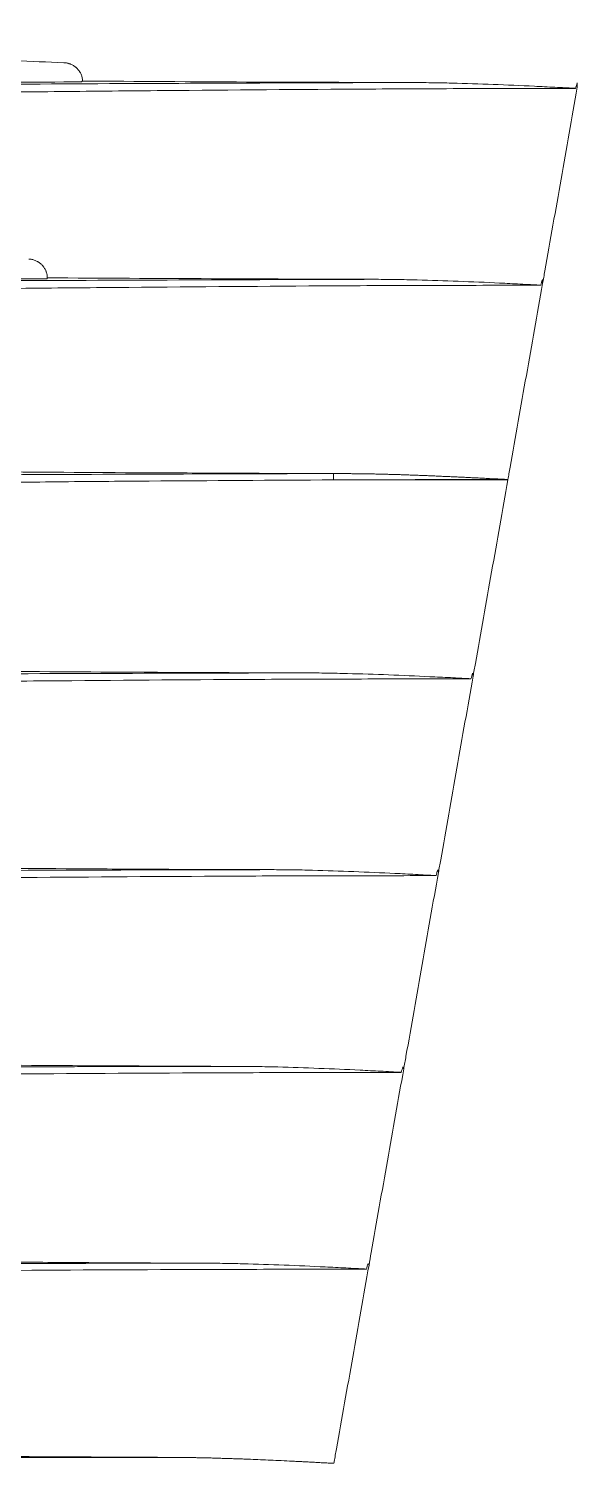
# Model space of a CAD drawing. Header units: inches. Extents: x 3778 to 56227, y -16914 to 35091.
# Drawn here: x 12290.9 to 12334.4, y 17656.1 to 17769.8 of the extents above; entities that cross this region are included whole.
import ezdxf

# ---------------------------------------------------------------- set-up
doc = ezdxf.new("R2010")
doc.units = ezdxf.units.IN
doc.header["$LTSCALE"] = 100
doc.header["$MEASUREMENT"] = 0
doc.layers.add('mark-B', color=2, linetype='Continuous', lineweight=20)
doc.layers.add('RC-LIGHT', color=7, linetype='Continuous')

# ---------------------------------------------------------------- blocks, each defined once
blk = doc.blocks.new('무풍1way 일반')
at = {"layer": 'mark-B'}
blk.add_ellipse((487.76, -104.27), major_axis=(0.001, -0.502), ratio=0.030031, start_param=1.569204, end_param=3.071748, dxfattribs=at)
for points, knots in [([(538.29, -68.5), (536.72, -77.89), (533.57, -96.67), (528.77, -124.82), (523.9, -152.97), (518.99, -181.11), (514.01, -209.24), (509.74, -233.16), (507.11, -247.71), (506.17, -252.89)], [0, 0, 0, 0, 0.152619, 0.305238, 0.457857, 0.610476, 0.763096, 0.915715, 1, 1, 1, 1]), ([(466.4, -71.2), (463.79, -71.09), (460, -70.93), (456.21, -70.77), (455.03, -70.72)], [0, 0, 0, 0, 0.689688, 1, 1, 1, 1]), ([(466.4, -71.2), (466.49, -71.2), (466.58, -71.21), (466.71, -71.24), (466.75, -71.25), (466.81, -71.27), (466.83, -71.28), (466.88, -71.29), (466.9, -71.3), (467, -71.34), (467.08, -71.38), (467.19, -71.45), (467.23, -71.48), (467.28, -71.52), (467.3, -71.53), (467.34, -71.56), (467.35, -71.57), (467.44, -71.64), (467.5, -71.71), (467.58, -71.81), (467.61, -71.85), (467.64, -71.9), (467.66, -71.92), (467.68, -71.96), (467.69, -71.98), (467.74, -72.07), (467.78, -72.15), (467.82, -72.28), (467.83, -72.32), (467.85, -72.4), (467.86, -72.45), (467.87, -72.49)], [0, 0, 0, 0, 0.125, 0.125, 0.1875, 0.1875, 0.21875, 0.21875, 0.25, 0.25, 0.375, 0.375, 0.4375, 0.4375, 0.46875, 0.46875, 0.5, 0.5, 0.625, 0.625, 0.6875, 0.6875, 0.71875, 0.71875, 0.75, 0.75, 0.875, 0.875, 0.9375, 0.9375, 1, 1, 1, 1]), ([(376.39, -73.25), (378.85, -73.25), (381.3, -73.25), (386.2, -73.24), (388.66, -73.24), (396.01, -73.22), (400.91, -73.21), (408.25, -73.18), (410.7, -73.17), (415.6, -73.15), (418.05, -73.14), (422.94, -73.12), (425.39, -73.11), (430.28, -73.08), (435.17, -73.05), (440.06, -73.03), (444.95, -73), (447.39, -72.98), (452.28, -72.96), (454.72, -72.94), (459.61, -72.92), (462.06, -72.9), (469.39, -72.86), (474.29, -72.84), (484.08, -72.8), (488.98, -72.78), (493.88, -72.77)], [0, 0, 0, 0, 0.0625, 0.0625, 0.125, 0.125, 0.25, 0.25, 0.3125, 0.3125, 0.375, 0.375, 0.4375, 0.4375, 0.5, 0.5625, 0.5625, 0.625, 0.625, 0.6875, 0.6875, 0.75, 0.75, 0.875, 0.875, 1, 1, 1, 1]), ([(467.81, -72.72), (464.01, -72.74), (460.21, -72.76), (452.62, -72.8), (448.82, -72.82), (441.23, -72.86), (437.43, -72.88), (431.73, -72.91), (429.83, -72.92), (426.03, -72.94), (424.13, -72.95), (418.43, -72.98), (414.63, -72.99), (407.03, -73.02), (403.23, -73.04), (395.62, -73.06), (391.81, -73.07), (386.1, -73.08), (384.2, -73.08), (380.39, -73.08), (378.49, -73.08), (376.58, -73.08)], [0, 0, 0, 0, 0.125, 0.125, 0.25, 0.25, 0.375, 0.375, 0.4375, 0.4375, 0.5, 0.5, 0.625, 0.625, 0.75, 0.75, 0.875, 0.875, 0.9375, 0.9375, 1, 1, 1, 1]), ([(493.88, -72.77), (491.71, -72.77), (489.54, -72.76), (485.21, -72.74), (483.04, -72.74), (476.55, -72.71), (472.22, -72.68), (467.89, -72.65)], [0, 0, 0, 0, 0.25, 0.25, 0.5, 0.5, 1, 1, 1, 1]), ([(493.88, -72.77), (494.42, -72.77), (494.97, -72.78), (496.06, -72.79), (496.6, -72.8), (498.24, -72.84), (499.33, -72.88), (501.51, -72.96), (502.6, -73.01), (504.23, -73.09), (504.77, -73.12), (505.59, -73.16), (505.86, -73.17), (506.27, -73.19), (506.41, -73.2), (506.61, -73.21), (506.68, -73.22), (506.78, -73.22), (506.81, -73.22), (506.87, -73.23), (506.88, -73.23), (506.91, -73.23), (506.92, -73.23), (506.93, -73.23), (506.93, -73.23), (506.94, -73.23), (506.94, -73.23), (506.94, -73.23), (506.95, -73.24), (506.95, -73.24), (506.95, -73.24), (506.95, -73.24), (506.95, -73.24), (506.95, -73.24), (506.95, -73.24), (506.95, -73.24)], [0, 0, 0, 0, 0.125, 0.125, 0.25, 0.25, 0.5, 0.5, 0.75, 0.75, 0.875, 0.875, 0.9375, 0.9375, 0.96875, 0.96875, 0.984375, 0.984375, 0.992188, 0.992188, 0.996094, 0.996094, 0.998047, 0.998047, 0.999023, 0.999023, 0.999512, 0.999512, 0.999756, 0.999756, 0.999878, 0.999878, 0.999939, 0.999939, 1, 1, 1, 1]), ([(506.95, -73.24), (504.22, -73.24), (501.5, -73.24), (496.05, -73.26), (493.33, -73.27), (485.16, -73.32), (479.72, -73.36), (471.57, -73.43), (468.85, -73.46), (463.42, -73.51), (460.7, -73.54), (455.27, -73.6), (452.55, -73.63), (447.12, -73.69), (444.4, -73.72), (438.97, -73.78), (436.26, -73.8), (430.82, -73.86), (428.1, -73.88), (424.03, -73.92), (422.67, -73.93), (419.95, -73.95), (418.59, -73.96), (414.51, -73.99), (411.79, -74.01), (403.63, -74.06), (398.19, -74.09), (390.02, -74.11), (387.29, -74.12), (383.21, -74.13), (381.85, -74.13), (379.8, -74.13), (378.78, -74.13), (377.59, -74.13), (376.99, -74.13), (376.69, -74.13), (376.57, -74.13), (376.48, -74.13), (376.44, -74.13), (376.39, -74.13)], [0, 0, 0, 0, 0.0625, 0.0625, 0.125, 0.125, 0.25, 0.25, 0.3125, 0.3125, 0.375, 0.375, 0.4375, 0.4375, 0.5, 0.5, 0.5625, 0.5625, 0.625, 0.625, 0.65625, 0.65625, 0.6875, 0.6875, 0.75, 0.75, 0.875, 0.875, 0.9375, 0.9375, 0.96875, 0.96875, 0.984375, 0.992187, 0.996094, 0.998047, 0.999023, 0.999023, 1, 1, 1, 1]), ([(504.52, -87.71), (504.95, -85.28), (505.8, -80.43), (506.66, -75.57), (507.09, -73.15)], [0, 0, 0, 0, 0.500001, 1, 1, 1, 1]), ([(463.8, -86.78), (463.89, -86.8), (464.05, -86.84), (464.21, -86.91), (464.3, -86.96), (464.32, -86.97), (464.35, -86.99), (464.37, -87), (464.43, -87.03), (464.46, -87.06), (464.56, -87.13), (464.62, -87.19), (464.69, -87.27), (464.71, -87.28), (464.74, -87.32), (464.75, -87.33), (464.79, -87.38), (464.81, -87.42), (464.88, -87.52), (464.92, -87.59), (464.96, -87.69), (464.97, -87.71), (464.99, -87.75), (464.99, -87.77), (465.01, -87.83), (465.03, -87.87), (465.06, -87.99), (465.07, -88.07), (465.08, -88.15)], [0, 0, 0, 0, 0.125, 0.25, 0.25, 0.28125, 0.28125, 0.3125, 0.3125, 0.375, 0.375, 0.5, 0.5, 0.53125, 0.53125, 0.5625, 0.5625, 0.625, 0.625, 0.75, 0.75, 0.78125, 0.78125, 0.8125, 0.8125, 0.875, 0.875, 1, 1, 1, 1]), ([(373.64, -88.81), (376.09, -88.81), (378.55, -88.81), (383.45, -88.81), (385.9, -88.8), (393.25, -88.79), (398.15, -88.78), (405.49, -88.75), (407.94, -88.74), (412.84, -88.72), (415.28, -88.71), (420.18, -88.69), (422.63, -88.68), (427.52, -88.66), (432.41, -88.63), (437.3, -88.61), (442.19, -88.58), (444.63, -88.57), (449.52, -88.54), (451.97, -88.53), (456.86, -88.51), (459.3, -88.49), (466.64, -88.46), (471.53, -88.44), (481.32, -88.4), (486.22, -88.38), (491.12, -88.37)], [0, 0, 0, 0, 0.0625, 0.0625, 0.125, 0.125, 0.25, 0.25, 0.3125, 0.3125, 0.375, 0.375, 0.4375, 0.4375, 0.5, 0.5625, 0.5625, 0.625, 0.625, 0.6875, 0.6875, 0.75, 0.75, 0.875, 0.875, 1, 1, 1, 1]), ([(373.83, -88.65), (375.73, -88.65), (377.64, -88.64), (381.44, -88.64), (387.15, -88.64), (392.86, -88.62), (400.47, -88.6), (404.27, -88.59), (409.98, -88.57), (411.88, -88.57), (415.68, -88.55), (417.58, -88.54), (423.28, -88.52), (427.08, -88.5), (434.68, -88.46), (438.47, -88.45), (446.07, -88.41), (449.87, -88.39), (457.46, -88.35), (461.26, -88.33), (465.06, -88.32)], [0, 0, 0, 0, 0.0625, 0.0625, 0.125, 0.25, 0.25, 0.375, 0.375, 0.4375, 0.4375, 0.5, 0.5, 0.625, 0.625, 0.75, 0.75, 0.875, 0.875, 1, 1, 1, 1]), ([(491.12, -88.37), (488.95, -88.37), (486.78, -88.36), (482.43, -88.34), (480.26, -88.33), (473.75, -88.3), (469.42, -88.28), (465.08, -88.25)], [0, 0, 0, 0, 0.25, 0.25, 0.5, 0.5, 1, 1, 1, 1]), ([(491.12, -88.37), (491.67, -88.37), (492.21, -88.38), (493.3, -88.39), (493.85, -88.41), (495.48, -88.45), (496.57, -88.48), (498.74, -88.57), (499.83, -88.61), (501.47, -88.69), (502.01, -88.72), (502.83, -88.76), (503.1, -88.78), (503.51, -88.8), (503.64, -88.81), (503.85, -88.82), (503.91, -88.82), (504.02, -88.83), (504.05, -88.83), (504.1, -88.83), (504.12, -88.83), (504.14, -88.83), (504.15, -88.84), (504.16, -88.84), (504.17, -88.84), (504.18, -88.84), (504.18, -88.84), (504.18, -88.84), (504.18, -88.84), (504.18, -88.84), (504.18, -88.84), (504.18, -88.84), (504.18, -88.84), (504.19, -88.84), (504.19, -88.84), (504.19, -88.84)], [0, 0, 0, 0, 0.125, 0.125, 0.25, 0.25, 0.5, 0.5, 0.75, 0.75, 0.875, 0.875, 0.9375, 0.9375, 0.96875, 0.96875, 0.984375, 0.984375, 0.992188, 0.992188, 0.996094, 0.996094, 0.998047, 0.998047, 0.999023, 0.999023, 0.999512, 0.999512, 0.999756, 0.999756, 0.999878, 0.999878, 0.999939, 0.999939, 1, 1, 1, 1]), ([(504.19, -88.84), (501.46, -88.84), (498.74, -88.85), (493.29, -88.86), (490.57, -88.87), (482.41, -88.92), (476.97, -88.96), (468.81, -89.03), (466.09, -89.05), (460.66, -89.11), (457.94, -89.13), (452.51, -89.19), (449.79, -89.22), (444.36, -89.27), (441.64, -89.3), (436.21, -89.36), (433.49, -89.38), (428.06, -89.43), (425.34, -89.46), (421.26, -89.49), (419.91, -89.5), (417.19, -89.52), (415.83, -89.53), (411.75, -89.56), (409.03, -89.58), (400.87, -89.63), (395.43, -89.65), (387.26, -89.68), (384.54, -89.68), (380.45, -89.69), (379.09, -89.69), (377.05, -89.69), (376.03, -89.69), (374.83, -89.7), (374.24, -89.7), (373.98, -89.7), (373.81, -89.7), (373.73, -89.7), (373.64, -89.7)], [0, 0, 0, 0, 0.0625, 0.0625, 0.125, 0.125, 0.25, 0.25, 0.3125, 0.3125, 0.375, 0.375, 0.4375, 0.4375, 0.5, 0.5, 0.5625, 0.5625, 0.625, 0.625, 0.65625, 0.65625, 0.6875, 0.6875, 0.75, 0.75, 0.875, 0.875, 0.9375, 0.9375, 0.96875, 0.96875, 0.984375, 0.992187, 0.996094, 0.998047, 0.998047, 1, 1, 1, 1]), ([(501.76, -103.27), (502.19, -100.84), (503.05, -95.99), (503.91, -91.14), (504.34, -88.71)], [0, 0, 0, 0, 0.5, 1, 1, 1, 1]), ([(503.47, -300.27), (503.49, -300.21), (503.51, -300.14), (503.55, -300.02), (503.61, -299.83), (503.74, -299.39), (503.85, -299.01), (503.99, -298.5), (504.06, -298.25), (504.2, -297.74), (504.26, -297.48), (504.39, -296.97), (504.45, -296.72), (504.56, -296.2), (504.62, -295.95), (504.78, -295.17), (504.88, -294.66), (505.02, -293.88), (505.07, -293.62), (505.16, -293.1), (505.3, -292.32), (505.44, -291.54), (505.71, -289.99), (505.89, -288.95), (506.44, -285.84), (506.8, -283.76), (507.54, -279.61), (507.9, -277.54), (509.73, -267.17), (511.19, -258.87), (513.39, -246.42), (514.12, -242.27), (515.58, -233.97), (516.31, -229.82), (518.5, -217.37), (519.96, -209.07), (524.34, -184.18), (527.26, -167.58), (531.64, -142.69), (533.1, -134.39), (536.02, -117.79), (537.48, -109.5), (538.94, -101.2)], [0, 0, 0, 0, 0.000977, 0.000977, 0.001953, 0.003906, 0.007813, 0.007813, 0.011719, 0.011719, 0.015625, 0.015625, 0.019531, 0.019531, 0.023438, 0.023438, 0.03125, 0.03125, 0.035156, 0.035156, 0.039063, 0.046875, 0.046875, 0.0625, 0.0625, 0.09375, 0.09375, 0.125, 0.125, 0.25, 0.25, 0.3125, 0.3125, 0.375, 0.375, 0.5, 0.5, 0.75, 0.75, 0.875, 0.875, 1, 1, 1, 1]), ([(539.89, -101.4), (538.43, -109.71), (536.97, -118.01), (534.05, -134.61), (532.59, -142.91), (528.21, -167.82), (525.29, -184.43), (520.9, -209.34), (519.44, -217.64), (517.25, -230.1), (516.52, -234.25), (515.06, -242.55), (514.33, -246.7), (512.14, -259.16), (510.67, -267.47), (508.84, -277.85), (508.48, -279.92), (507.74, -284.07), (507.37, -286.15), (506.83, -289.26), (506.65, -290.3), (506.37, -291.86), (506.24, -292.64), (506.1, -293.42), (506.01, -293.93), (505.96, -294.19), (505.81, -294.97), (505.71, -295.49), (505.55, -296.26), (505.5, -296.52), (505.38, -297.03), (505.32, -297.29), (505.19, -297.8), (505.13, -298.06), (504.99, -298.57), (504.92, -298.82), (504.71, -299.58), (504.56, -300.09), (504.4, -300.59)], [0, 0, 0, 0, 0.125, 0.125, 0.25, 0.25, 0.5, 0.5, 0.625, 0.625, 0.6875, 0.6875, 0.75, 0.75, 0.875, 0.875, 0.90625, 0.90625, 0.9375, 0.9375, 0.953125, 0.953125, 0.960937, 0.964844, 0.964844, 0.96875, 0.96875, 0.976562, 0.976562, 0.980469, 0.980469, 0.984375, 0.984375, 0.988281, 0.988281, 0.992187, 0.992187, 1, 1, 1, 1]), ([(370.92, -104.19), (373.36, -104.19), (375.8, -104.19), (380.67, -104.18), (383.11, -104.18), (390.42, -104.17), (395.29, -104.16), (402.6, -104.13), (405.03, -104.12), (409.9, -104.11), (412.33, -104.1), (417.2, -104.08), (419.63, -104.07), (424.5, -104.04), (429.36, -104.02), (436.66, -103.99), (441.52, -103.96), (446.38, -103.94), (448.82, -103.92), (453.68, -103.9), (456.11, -103.89), (463.41, -103.85), (468.27, -103.83), (478.01, -103.8), (482.88, -103.78), (487.76, -103.77)], [0, 0, 0, 0, 0.0625, 0.0625, 0.125, 0.125, 0.25, 0.25, 0.3125, 0.3125, 0.375, 0.375, 0.4375, 0.4375, 0.5, 0.5625, 0.625, 0.625, 0.6875, 0.6875, 0.75, 0.75, 0.875, 0.875, 1, 1, 1, 1]), ([(487.77, -104.27), (482.9, -104.3), (478.02, -104.33), (470.72, -104.38), (468.29, -104.4), (463.42, -104.45), (460.99, -104.47), (456.12, -104.52), (453.69, -104.54), (448.83, -104.59), (446.4, -104.61), (441.53, -104.66), (439.1, -104.69), (434.24, -104.74), (431.8, -104.76), (426.94, -104.8), (424.51, -104.83), (419.64, -104.87), (417.21, -104.89), (409.9, -104.94), (405.03, -104.97), (395.29, -105.02), (390.42, -105.04), (383.11, -105.06), (380.67, -105.06), (377.02, -105.07), (375.8, -105.07), (373.97, -105.07), (373.06, -105.07), (371.99, -105.07), (371.53, -105.07), (371.23, -105.07), (371.07, -105.07), (370.92, -105.07)], [0, 0, 0, 0, 0.125, 0.125, 0.1875, 0.1875, 0.25, 0.25, 0.3125, 0.3125, 0.375, 0.375, 0.4375, 0.4375, 0.5, 0.5, 0.5625, 0.5625, 0.625, 0.625, 0.75, 0.75, 0.875, 0.875, 0.9375, 0.9375, 0.96875, 0.96875, 0.984375, 0.992188, 0.996094, 0.996094, 1, 1, 1, 1]), ([(462.32, -103.64), (466.66, -103.67), (471, -103.7), (477.51, -103.73), (479.69, -103.74), (484.03, -103.76), (486.21, -103.77), (488.38, -103.77)], [0, 0, 0, 0, 0.5, 0.5, 0.75, 0.75, 1, 1, 1, 1]), ([(501.59, -104.24), (499.29, -104.24), (496.98, -104.24), (492.38, -104.26), (490.07, -104.26), (487.77, -104.27)], [0, 0, 0, 0, 0.5, 0.5, 1, 1, 1, 1]), ([(488.38, -103.77), (488.44, -103.77), (488.55, -103.77), (488.72, -103.77), (488.89, -103.77), (489.06, -103.77), (489.23, -103.78), (489.4, -103.78), (489.58, -103.78), (489.75, -103.78), (489.93, -103.78), (490.11, -103.79), (490.29, -103.79), (490.47, -103.79), (490.65, -103.8), (490.84, -103.8), (491.02, -103.8), (491.21, -103.81), (491.4, -103.81), (491.58, -103.82), (491.77, -103.82), (491.97, -103.83), (492.16, -103.83), (492.35, -103.84), (492.55, -103.84), (492.74, -103.85), (492.94, -103.85), (493.14, -103.86), (493.34, -103.87), (493.54, -103.87), (493.75, -103.88), (493.95, -103.89), (494.15, -103.89), (494.36, -103.9), (494.57, -103.91), (494.78, -103.92), (495.05, -103.93), (495.39, -103.94), (495.8, -103.96), (496.22, -103.98), (496.66, -104), (497.1, -104.02), (497.56, -104.04), (498.02, -104.06), (498.5, -104.08), (498.99, -104.11), (499.49, -104.13), (500, -104.16), (500.52, -104.19), (501.05, -104.21), (501.41, -104.23), (501.59, -104.24)], [0, 0, 0, 0, 0.012633, 0.025363, 0.03819, 0.051115, 0.064136, 0.077254, 0.09047, 0.103783, 0.117193, 0.1307, 0.144305, 0.158006, 0.171805, 0.185702, 0.199695, 0.213786, 0.227974, 0.242259, 0.256642, 0.271122, 0.285699, 0.300373, 0.315145, 0.330014, 0.344981, 0.360045, 0.375206, 0.390465, 0.405821, 0.421274, 0.436824, 0.452472, 0.468218, 0.48406, 0.500001, 0.530223, 0.561291, 0.593203, 0.625962, 0.659565, 0.694013, 0.729306, 0.765444, 0.802426, 0.840253, 0.878924, 0.918439, 0.958797, 1, 1, 1, 1]), ([(499.01, -118.83), (499.44, -116.41), (500.3, -111.55), (501.16, -106.7), (501.59, -104.27)], [0, 0, 0, 0, 0.5, 1, 1, 1, 1]), ([(368.14, -119.94), (370.59, -119.94), (373.04, -119.94), (377.94, -119.93), (380.39, -119.93), (387.73, -119.92), (392.63, -119.91), (399.98, -119.89), (402.42, -119.88), (407.32, -119.87), (409.77, -119.86), (414.66, -119.84), (417.11, -119.83), (422, -119.81), (426.89, -119.79), (434.23, -119.76), (439.12, -119.74), (444.01, -119.72), (446.45, -119.71), (451.34, -119.69), (453.79, -119.67), (461.13, -119.64), (466.02, -119.63), (475.81, -119.59), (480.71, -119.58), (485.61, -119.57)], [0, 0, 0, 0, 0.0625, 0.0625, 0.125, 0.125, 0.25, 0.25, 0.3125, 0.3125, 0.375, 0.375, 0.4375, 0.4375, 0.5, 0.5625, 0.625, 0.625, 0.6875, 0.6875, 0.75, 0.75, 0.875, 0.875, 1, 1, 1, 1]), ([(498.66, -120.04), (495.93, -120.04), (493.21, -120.05), (487.77, -120.06), (485.05, -120.07), (476.89, -120.11), (471.45, -120.15), (463.3, -120.22), (460.58, -120.24), (455.14, -120.29), (452.43, -120.31), (446.99, -120.36), (444.28, -120.39), (438.84, -120.44), (436.13, -120.47), (430.69, -120.52), (427.97, -120.54), (422.54, -120.59), (419.82, -120.61), (414.38, -120.65), (411.67, -120.67), (406.23, -120.71), (403.51, -120.72), (395.35, -120.76), (389.91, -120.79), (381.75, -120.81), (379.02, -120.81), (374.94, -120.82), (373.58, -120.82), (371.54, -120.82), (370.52, -120.82), (369.33, -120.82), (368.82, -120.82), (368.48, -120.82), (368.31, -120.82), (368.14, -120.82)], [0, 0, 0, 0, 0.0625, 0.0625, 0.125, 0.125, 0.25, 0.25, 0.3125, 0.3125, 0.375, 0.375, 0.4375, 0.4375, 0.5, 0.5, 0.5625, 0.5625, 0.625, 0.625, 0.6875, 0.6875, 0.75, 0.75, 0.875, 0.875, 0.9375, 0.9375, 0.96875, 0.96875, 0.984375, 0.992188, 0.996094, 0.996094, 1, 1, 1, 1]), ([(485.61, -119.57), (483.43, -119.57), (481.26, -119.56), (476.92, -119.54), (474.75, -119.53), (468.25, -119.5), (463.91, -119.47), (459.58, -119.43)], [0, 0, 0, 0, 0.25, 0.25, 0.5, 0.5, 1, 1, 1, 1]), ([(485.61, -119.57), (486.15, -119.57), (486.69, -119.58), (487.78, -119.6), (488.33, -119.61), (489.96, -119.65), (491.05, -119.68), (493.22, -119.77), (494.31, -119.82), (495.94, -119.9), (496.48, -119.92), (497.3, -119.96), (497.57, -119.98), (497.98, -120), (498.12, -120.01), (498.32, -120.02), (498.39, -120.02), (498.49, -120.03), (498.52, -120.03), (498.57, -120.03), (498.59, -120.04), (498.62, -120.04), (498.62, -120.04), (498.64, -120.04), (498.64, -120.04), (498.65, -120.04), (498.65, -120.04), (498.65, -120.04), (498.65, -120.04), (498.66, -120.04), (498.66, -120.04), (498.66, -120.04), (498.66, -120.04), (498.66, -120.04), (498.66, -120.04), (498.66, -120.04)], [0, 0, 0, 0, 0.125, 0.125, 0.25, 0.25, 0.5, 0.5, 0.75, 0.75, 0.875, 0.875, 0.9375, 0.9375, 0.96875, 0.96875, 0.984375, 0.984375, 0.992188, 0.992188, 0.996094, 0.996094, 0.998047, 0.998047, 0.999023, 0.999023, 0.999512, 0.999512, 0.999756, 0.999756, 0.999878, 0.999878, 0.999939, 0.999939, 1, 1, 1, 1]), ([(496.26, -134.4), (496.69, -131.97), (497.55, -127.12), (498.4, -122.26), (498.83, -119.84)], [0, 0, 0, 0, 0.5, 1, 1, 1, 1]), ([(365.38, -135.5), (367.83, -135.5), (370.28, -135.5), (375.18, -135.5), (377.63, -135.5), (384.98, -135.49), (389.87, -135.48), (397.22, -135.46), (399.66, -135.45), (404.56, -135.44), (407.01, -135.43), (411.9, -135.42), (416.79, -135.4), (424.13, -135.37), (431.47, -135.34), (436.36, -135.32), (441.25, -135.3), (443.7, -135.29), (448.59, -135.27), (451.03, -135.26), (458.37, -135.24), (463.26, -135.22), (473.05, -135.19), (477.95, -135.18), (482.85, -135.17)], [0, 0, 0, 0, 0.0625, 0.0625, 0.125, 0.125, 0.25, 0.25, 0.3125, 0.3125, 0.375, 0.375, 0.4375, 0.5, 0.5625, 0.625, 0.625, 0.6875, 0.6875, 0.75, 0.75, 0.875, 0.875, 1, 1, 1, 1]), ([(482.85, -135.17), (480.67, -135.16), (478.5, -135.16), (474.16, -135.14), (471.99, -135.13), (465.49, -135.09), (461.16, -135.06), (456.84, -135.02)], [0, 0, 0, 0, 0.25, 0.25, 0.5, 0.5, 1, 1, 1, 1]), ([(482.85, -135.17), (483.39, -135.17), (483.93, -135.18), (485.02, -135.19), (485.56, -135.2), (487.2, -135.25), (488.28, -135.28), (490.46, -135.37), (491.55, -135.42), (493.18, -135.49), (493.72, -135.52), (494.54, -135.56), (494.81, -135.58), (495.22, -135.6), (495.35, -135.61), (495.56, -135.62), (495.62, -135.62), (495.73, -135.63), (495.76, -135.63), (495.81, -135.63), (495.83, -135.64), (495.85, -135.64), (495.86, -135.64), (495.87, -135.64), (495.88, -135.64), (495.88, -135.64), (495.89, -135.64), (495.89, -135.64), (495.89, -135.64), (495.89, -135.64), (495.89, -135.64), (495.89, -135.64), (495.89, -135.64), (495.89, -135.64), (495.89, -135.64), (495.89, -135.64)], [0, 0, 0, 0, 0.125, 0.125, 0.25, 0.25, 0.5, 0.5, 0.75, 0.75, 0.875, 0.875, 0.9375, 0.9375, 0.96875, 0.96875, 0.984375, 0.984375, 0.992187, 0.992187, 0.996094, 0.996094, 0.998047, 0.998047, 0.999023, 0.999023, 0.999512, 0.999512, 0.999756, 0.999756, 0.999878, 0.999878, 0.999939, 0.999939, 1, 1, 1, 1]), ([(495.89, -135.64), (494.53, -135.64), (493.17, -135.65), (490.45, -135.65), (489.09, -135.65), (485.01, -135.66), (482.29, -135.67), (474.13, -135.71), (468.69, -135.75), (460.54, -135.81), (457.82, -135.83), (452.39, -135.88), (449.67, -135.9), (444.23, -135.95), (441.52, -135.98), (436.08, -136.03), (433.37, -136.05), (427.93, -136.1), (425.21, -136.12), (419.78, -136.17), (417.06, -136.19), (411.62, -136.23), (408.91, -136.24), (403.47, -136.28), (400.75, -136.29), (392.59, -136.33), (387.15, -136.35), (378.99, -136.37), (376.27, -136.38), (372.19, -136.38), (370.83, -136.39), (368.79, -136.39), (367.77, -136.39), (366.57, -136.39), (366.06, -136.39), (365.72, -136.39), (365.55, -136.39), (365.38, -136.39)], [0, 0, 0, 0, 0.03125, 0.03125, 0.0625, 0.0625, 0.125, 0.125, 0.25, 0.25, 0.3125, 0.3125, 0.375, 0.375, 0.4375, 0.4375, 0.5, 0.5, 0.5625, 0.5625, 0.625, 0.625, 0.6875, 0.6875, 0.75, 0.75, 0.875, 0.875, 0.9375, 0.9375, 0.96875, 0.96875, 0.984375, 0.992187, 0.996094, 0.996094, 1, 1, 1, 1]), ([(493.51, -149.96), (493.94, -147.54), (494.79, -142.68), (495.65, -137.83), (496.08, -135.4)], [0, 0, 0, 0, 0.5, 1, 1, 1, 1]), ([(362.63, -151.07), (365.08, -151.07), (367.53, -151.07), (372.43, -151.06), (374.88, -151.06), (382.22, -151.05), (387.12, -151.04), (394.46, -151.03), (396.91, -151.02), (401.8, -151.01), (404.25, -151), (409.14, -150.99), (414.03, -150.97), (421.37, -150.95), (428.71, -150.92), (433.6, -150.9), (438.49, -150.89), (440.94, -150.88), (445.83, -150.86), (448.27, -150.85), (455.61, -150.83), (460.5, -150.81), (470.29, -150.78), (475.19, -150.77), (480.08, -150.77)], [0, 0, 0, 0, 0.0625, 0.0625, 0.125, 0.125, 0.25, 0.25, 0.3125, 0.3125, 0.375, 0.375, 0.4375, 0.5, 0.5625, 0.625, 0.625, 0.6875, 0.6875, 0.75, 0.75, 0.875, 0.875, 1, 1, 1, 1]), ([(493.13, -151.24), (491.77, -151.24), (490.41, -151.24), (487.69, -151.25), (486.33, -151.25), (482.25, -151.26), (479.53, -151.27), (471.37, -151.31), (465.93, -151.34), (457.78, -151.4), (455.06, -151.42), (449.63, -151.47), (446.91, -151.49), (441.48, -151.54), (438.76, -151.56), (433.32, -151.61), (430.61, -151.63), (425.17, -151.68), (422.45, -151.7), (417.02, -151.74), (414.3, -151.76), (408.86, -151.8), (406.15, -151.82), (400.71, -151.85), (397.99, -151.86), (389.83, -151.9), (384.39, -151.92), (376.23, -151.94), (373.51, -151.94), (369.43, -151.95), (368.07, -151.95), (366.03, -151.95), (365.01, -151.95), (363.99, -151.95), (363.31, -151.95), (362.97, -151.95), (362.63, -151.95)], [0, 0, 0, 0, 0.03125, 0.03125, 0.0625, 0.0625, 0.125, 0.125, 0.25, 0.25, 0.3125, 0.3125, 0.375, 0.375, 0.4375, 0.4375, 0.5, 0.5, 0.5625, 0.5625, 0.625, 0.625, 0.6875, 0.6875, 0.75, 0.75, 0.875, 0.875, 0.9375, 0.9375, 0.96875, 0.96875, 0.984375, 0.992188, 0.992188, 1, 1, 1, 1]), ([(480.08, -150.77), (477.91, -150.76), (475.74, -150.75), (471.4, -150.73), (469.23, -150.72), (462.74, -150.68), (458.41, -150.65), (454.09, -150.61)], [0, 0, 0, 0, 0.25, 0.25, 0.5, 0.5, 1, 1, 1, 1]), ([(480.08, -150.77), (480.63, -150.77), (481.17, -150.77), (482.26, -150.79), (482.8, -150.8), (484.43, -150.84), (485.52, -150.88), (487.7, -150.96), (488.78, -151.01), (490.42, -151.09), (490.96, -151.12), (491.77, -151.16), (492.05, -151.18), (492.45, -151.2), (492.59, -151.21), (492.79, -151.22), (492.86, -151.22), (492.96, -151.23), (493, -151.23), (493.05, -151.23), (493.07, -151.23), (493.09, -151.24), (493.1, -151.24), (493.11, -151.24), (493.12, -151.24), (493.12, -151.24), (493.12, -151.24), (493.13, -151.24), (493.13, -151.24), (493.13, -151.24), (493.13, -151.24), (493.13, -151.24), (493.13, -151.24), (493.13, -151.24), (493.13, -151.24), (493.13, -151.24)], [0, 0, 0, 0, 0.125, 0.125, 0.25, 0.25, 0.5, 0.5, 0.75, 0.75, 0.875, 0.875, 0.9375, 0.9375, 0.96875, 0.96875, 0.984375, 0.984375, 0.992187, 0.992187, 0.996094, 0.996094, 0.998047, 0.998047, 0.999023, 0.999023, 0.999512, 0.999512, 0.999756, 0.999756, 0.999878, 0.999878, 0.999939, 0.999939, 1, 1, 1, 1]), ([(490.75, -165.53), (491.18, -163.1), (492.04, -158.25), (492.9, -153.39), (493.33, -150.97)], [0, 0, 0, 0, 0.5, 1, 1, 1, 1]), ([(359.88, -166.63), (362.33, -166.63), (364.78, -166.63), (369.67, -166.63), (372.12, -166.63), (379.46, -166.62), (384.36, -166.61), (391.7, -166.6), (394.15, -166.59), (399.04, -166.58), (401.49, -166.57), (406.38, -166.56), (411.27, -166.55), (418.61, -166.53), (425.95, -166.5), (430.84, -166.49), (435.73, -166.47), (438.18, -166.46), (443.07, -166.45), (445.52, -166.44), (452.85, -166.42), (457.75, -166.4), (467.53, -166.38), (472.43, -166.37), (477.32, -166.36)], [0, 0, 0, 0, 0.0625, 0.0625, 0.125, 0.125, 0.25, 0.25, 0.3125, 0.3125, 0.375, 0.375, 0.4375, 0.5, 0.5625, 0.625, 0.625, 0.6875, 0.6875, 0.75, 0.75, 0.875, 0.875, 1, 1, 1, 1]), ([(490.37, -166.84), (489.01, -166.84), (487.65, -166.84), (484.93, -166.84), (483.57, -166.85), (479.49, -166.86), (476.77, -166.87), (468.61, -166.9), (463.18, -166.93), (455.02, -166.99), (452.3, -167.01), (446.87, -167.05), (444.15, -167.08), (438.72, -167.12), (436, -167.14), (430.57, -167.19), (427.85, -167.21), (422.41, -167.26), (419.7, -167.28), (414.26, -167.32), (411.54, -167.34), (406.11, -167.37), (403.39, -167.39), (397.95, -167.42), (395.23, -167.43), (387.08, -167.47), (381.64, -167.48), (373.48, -167.5), (370.76, -167.51), (366.68, -167.51), (365.32, -167.51), (363.28, -167.51), (362.26, -167.52), (361.24, -167.52), (360.56, -167.52), (360.22, -167.52), (359.88, -167.52)], [0, 0, 0, 0, 0.03125, 0.03125, 0.0625, 0.0625, 0.125, 0.125, 0.25, 0.25, 0.3125, 0.3125, 0.375, 0.375, 0.4375, 0.4375, 0.5, 0.5, 0.5625, 0.5625, 0.625, 0.625, 0.6875, 0.6875, 0.75, 0.75, 0.875, 0.875, 0.9375, 0.9375, 0.96875, 0.96875, 0.984375, 0.992188, 0.992188, 1, 1, 1, 1]), ([(477.32, -166.36), (475.15, -166.36), (472.98, -166.35), (468.65, -166.33), (466.48, -166.31), (459.98, -166.27), (455.66, -166.24), (451.34, -166.2)], [0, 0, 0, 0, 0.25, 0.25, 0.5, 0.5, 1, 1, 1, 1]), ([(477.32, -166.36), (477.87, -166.36), (478.41, -166.37), (479.5, -166.39), (480.04, -166.4), (481.67, -166.44), (482.76, -166.48), (484.94, -166.56), (486.02, -166.61), (487.65, -166.69), (488.2, -166.72), (489.01, -166.76), (489.28, -166.77), (489.69, -166.8), (489.83, -166.8), (490.03, -166.81), (490.1, -166.82), (490.2, -166.82), (490.23, -166.83), (490.29, -166.83), (490.3, -166.83), (490.33, -166.83), (490.34, -166.83), (490.35, -166.83), (490.35, -166.84), (490.36, -166.84), (490.36, -166.84), (490.37, -166.84), (490.37, -166.84), (490.37, -166.84), (490.37, -166.84), (490.37, -166.84), (490.37, -166.84), (490.37, -166.84), (490.37, -166.84), (490.37, -166.84)], [0, 0, 0, 0, 0.125, 0.125, 0.25, 0.25, 0.5, 0.5, 0.75, 0.75, 0.875, 0.875, 0.9375, 0.9375, 0.96875, 0.96875, 0.984375, 0.984375, 0.992188, 0.992188, 0.996094, 0.996094, 0.998047, 0.998047, 0.999023, 0.999023, 0.999512, 0.999512, 0.999756, 0.999756, 0.999878, 0.999878, 0.999939, 0.999939, 1, 1, 1, 1]), ([(488, -181.09), (488.43, -178.66), (489.29, -173.81), (490.15, -168.96), (490.58, -166.53)], [0, 0, 0, 0, 0.5, 1, 1, 1, 1]), ([(357.16, -182.01), (359.61, -182.01), (362.05, -182.01), (366.95, -182.01), (369.4, -182), (376.74, -182), (381.63, -181.99), (388.97, -181.98), (391.42, -181.97), (396.31, -181.96), (398.76, -181.95), (403.65, -181.94), (408.54, -181.93), (415.88, -181.91), (423.22, -181.89), (428.11, -181.87), (433, -181.86), (435.44, -181.85), (440.33, -181.83), (442.78, -181.83), (450.12, -181.81), (455.01, -181.79), (464.79, -181.77), (469.69, -181.76), (474.58, -181.76)], [0, 0, 0, 0, 0.0625, 0.0625, 0.125, 0.125, 0.25, 0.25, 0.3125, 0.3125, 0.375, 0.375, 0.4375, 0.5, 0.5625, 0.625, 0.625, 0.6875, 0.6875, 0.75, 0.75, 0.875, 0.875, 1, 1, 1, 1]), ([(450.49, -181.61), (454.5, -181.64), (458.51, -181.67), (464.53, -181.71), (466.54, -181.72), (470.56, -181.74), (472.57, -181.75), (474.58, -181.76)], [0, 0, 0, 0, 0.5, 0.5, 0.75, 0.75, 1, 1, 1, 1]), ([(474.58, -181.76), (474.64, -181.76), (474.75, -181.76), (474.92, -181.76), (475.09, -181.76), (475.26, -181.76), (475.43, -181.76), (475.6, -181.76), (475.78, -181.77), (475.95, -181.77), (476.13, -181.77), (476.31, -181.77), (476.49, -181.78), (476.67, -181.78), (476.85, -181.78), (477.03, -181.79), (477.22, -181.79), (477.4, -181.79), (477.59, -181.8), (477.78, -181.8), (477.97, -181.81), (478.16, -181.81), (478.36, -181.82), (478.55, -181.82), (478.74, -181.83), (478.94, -181.84), (479.14, -181.84), (479.34, -181.85), (479.54, -181.85), (479.74, -181.86), (479.94, -181.87), (480.15, -181.88), (480.35, -181.88), (480.56, -181.89), (480.77, -181.9), (480.98, -181.91), (481.38, -181.92), (481.98, -181.95), (482.79, -181.98), (483.64, -182.02), (484.33, -182.06), (484.87, -182.08), (485.25, -182.1), (485.65, -182.12), (486.06, -182.14), (486.48, -182.16), (486.91, -182.19), (487.35, -182.21), (487.65, -182.23), (487.8, -182.23)], [0, 0, 0, 0, 0.012609, 0.025317, 0.038123, 0.051028, 0.064031, 0.077132, 0.090333, 0.103631, 0.117029, 0.130525, 0.144119, 0.157812, 0.171604, 0.185495, 0.199484, 0.213572, 0.227758, 0.242043, 0.256427, 0.27091, 0.285491, 0.300172, 0.31495, 0.329828, 0.344804, 0.35988, 0.375054, 0.390326, 0.405698, 0.421168, 0.436737, 0.452405, 0.468171, 0.484037, 0.500001, 0.559263, 0.620684, 0.684264, 0.750004, 0.778166, 0.80721, 0.837137, 0.867946, 0.899636, 0.932209, 0.965664, 1, 1, 1, 1])]:
    blk.add_open_spline(points, degree=3, knots=knots, dxfattribs=at)
for points in [[(467.82, -72.68), (467.82, -72.69), (467.82, -72.71), (467.81, -72.72)], [(467.89, -72.65), (467.87, -72.66), (467.84, -72.67), (467.83, -72.67), (467.82, -72.68)], [(467.87, -72.49), (467.88, -72.54), (467.88, -72.6), (467.89, -72.65)], [(507.08, -72.79), (507.04, -72.94), (506.99, -73.09), (506.95, -73.24)], [(507.09, -73.15), (507.09, -73.03), (507.09, -72.91), (507.08, -72.79)], [(463.61, -86.76), (463.67, -86.76), (463.74, -86.77), (463.8, -86.78)], [(465.08, -88.25), (465.08, -88.27), (465.07, -88.29), (465.06, -88.32)], [(465.08, -88.25), (465.08, -88.22), (465.08, -88.18), (465.08, -88.15)], [(504.32, -88.39), (504.27, -88.54), (504.23, -88.69), (504.19, -88.84)], [(504.34, -88.71), (504.33, -88.6), (504.32, -88.5), (504.32, -88.39)], [(504.34, -88.71), (504.4, -88.38), (504.46, -88.04), (504.52, -87.71)], [(501.67, -103.79), (501.7, -103.62), (501.73, -103.44), (501.76, -103.27)], [(487.76, -103.77), (487.96, -103.77), (488.17, -103.77), (488.38, -103.77)], [(501.47, -104.27), (496.9, -104.27), (492.34, -104.27), (487.77, -104.27)], [(501.59, -104.27), (501.55, -104.27), (501.51, -104.27), (501.47, -104.27)], [(501.59, -104.24), (501.62, -104.09), (501.65, -103.94), (501.67, -103.79)], [(501.59, -104.24), (501.59, -104.25), (501.59, -104.26), (501.59, -104.27)], [(498.83, -119.84), (498.89, -119.5), (498.95, -119.17), (499.01, -118.83)], [(498.79, -119.59), (498.75, -119.74), (498.7, -119.89), (498.66, -120.04)], [(498.83, -119.84), (498.82, -119.76), (498.8, -119.67), (498.79, -119.59)], [(496.03, -135.19), (495.98, -135.34), (495.94, -135.49), (495.89, -135.64)], [(496.08, -135.4), (496.06, -135.33), (496.04, -135.26), (496.03, -135.19)], [(496.08, -135.4), (496.14, -135.07), (496.2, -134.73), (496.26, -134.4)], [(493.33, -150.97), (493.39, -150.63), (493.45, -150.3), (493.51, -149.96)], [(493.26, -150.79), (493.22, -150.94), (493.18, -151.09), (493.13, -151.24)], [(493.33, -150.97), (493.31, -150.91), (493.29, -150.85), (493.26, -150.79)], [(490.58, -166.53), (490.63, -166.2), (490.69, -165.86), (490.75, -165.53)], [(490.5, -166.38), (490.46, -166.54), (490.41, -166.69), (490.37, -166.84)], [(490.58, -166.53), (490.55, -166.48), (490.53, -166.43), (490.5, -166.38)], [(487.82, -182.09), (487.88, -181.76), (487.94, -181.42), (488, -181.09)], [(487.8, -182.23), (487.81, -182.19), (487.81, -182.14), (487.82, -182.09)]]:
    blk.add_open_spline(points, degree=3, dxfattribs=at)

msp = doc.modelspace()

# ---------------------------------------------------------------- block references
at = {"layer": 'RC-LIGHT'}
msp.add_blockref('무풍1way 일반', (11827.31, 17838.34), dxfattribs=at)

doc.saveas('drawing.dxf')
